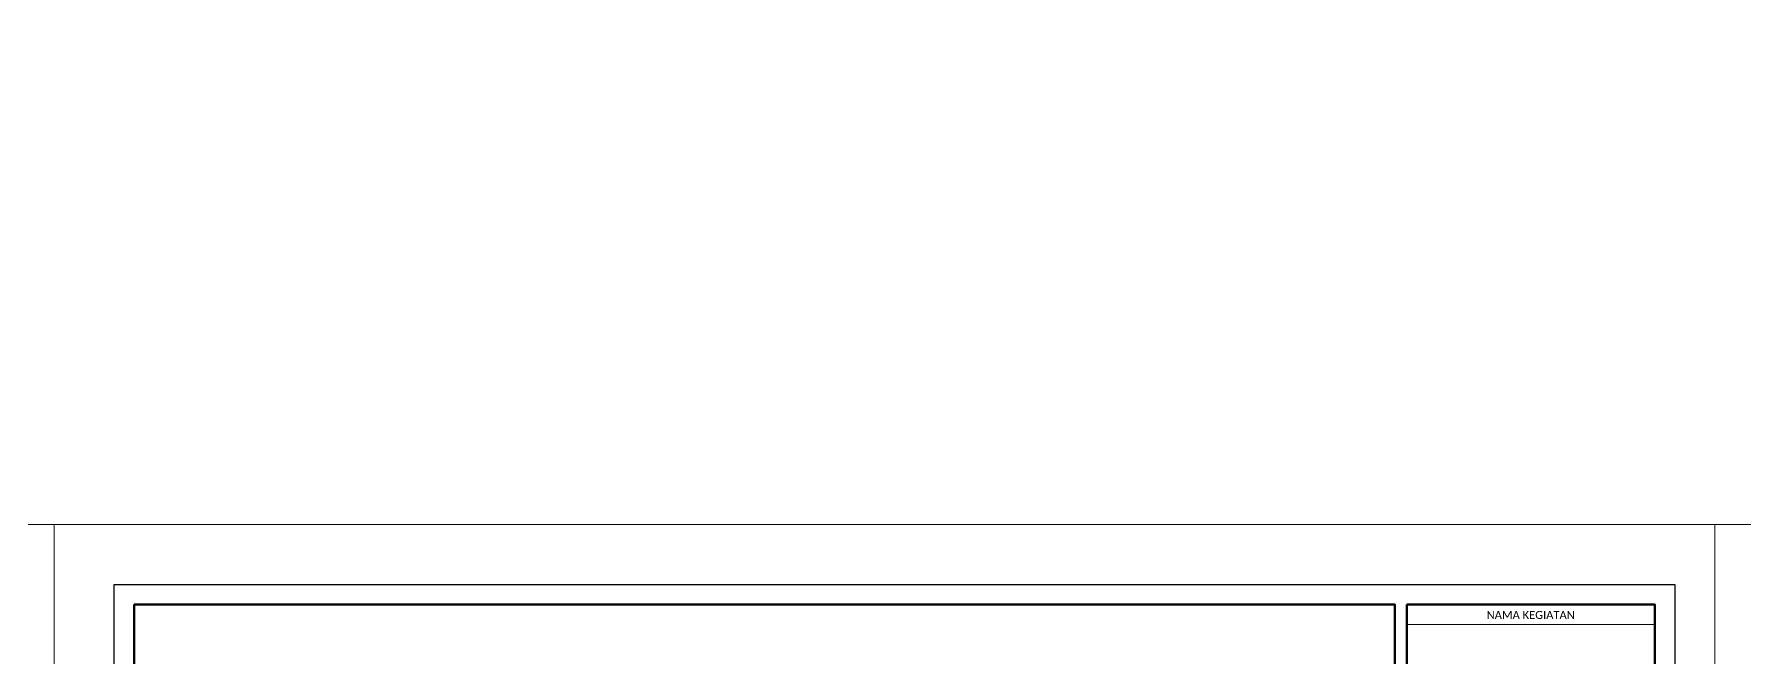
# Model space of a CAD drawing. Header units: centimetres. Extents: x -377343 to 693706, y 194584 to 813780.
# Drawn here: x 164089 to 168664, y 500440 to 502107 of the extents above; entities that cross this region are included whole.
import ezdxf

# ---------------------------------------------------------------- set-up
doc = ezdxf.new("R2010")
doc.units = ezdxf.units.CM
for name, color, linetype, lineweight in [('a. line t', 7, 'Continuous', 50), ('Kertas', 252, 'Continuous', 20), ('Legenda', 252, 'Continuous', 20)]:
    doc.layers.add(name, color=color, linetype=linetype, lineweight=lineweight)
doc.layers.add('PIPA', color=11, linetype='Continuous')
doc.styles.get("Standard").update_dxf_attribs({"font": 'arial.ttf'})

msp = doc.modelspace()

# ---------------------------------------------------------------- linework, layer by layer
at = {"layer": 'Kertas'}
for points in [[(159701.972, 500796.755), (164142.726, 500796.755), (164142.726, 497618.673), (159701.972, 497618.673)], [(164142.726, 500796.755), (168583.481, 500796.755), (168583.481, 497618.673), (164142.726, 497618.673)], [(168583.481, 500796.755), (173024.235, 500796.755), (173024.235, 497618.673), (168583.481, 497618.673)]]:
    msp.add_lwpolyline(points, close=True, dxfattribs=at)
at = {"layer": 'Legenda', "color": 1, "lineweight": 20}
msp.add_line((168422.971, 500529.24), (167759.534, 500529.24), dxfattribs=at)
at = {"layer": 'Legenda', "color": 5, "lineweight": 30}
msp.add_lwpolyline([(164303.236, 500636.246), (168476.475, 500636.246), (168476.475, 497725.679), (164303.236, 497725.679)], close=True, dxfattribs=at)
at = {"layer": 'Legenda', "color": 1, "lineweight": 50}
for points in [[(164356.739, 500582.743), (167727.432, 500582.743), (167727.432, 497779.182), (164356.739, 497779.182)], [(167759.534, 500582.743), (168422.971, 500582.743), (168422.971, 497779.182), (167759.534, 497779.182)]]:
    msp.add_lwpolyline(points, close=True, dxfattribs=at)
at = {"layer": 'PIPA', "lineweight": 35, "extrusion": (0, 0.816497, 0.57735), "elevation": 193451.324}
msp.add_lwpolyline([(-421704.212, -325591.681), (-159560.265, -63447.734), (377343.333, -600351.331), (-158232.47, -1135927.133), (-693706.405, -600453.199), (-454216.825, -360963.619)], dxfattribs=at)

# ---------------------------------------------------------------- texts
at = {"layer": 'a. line t', "color": 2, "lineweight": 20, "insert": (168091.253, 500554.501), "char_height": 21.40123, "width": 663.43798, "attachment_point": 5}
msp.add_mtext('{\\fCandara|b0|i0|c0|p34;NAMA KEGIATAN}', dxfattribs=at)

doc.saveas('drawing.dxf')
